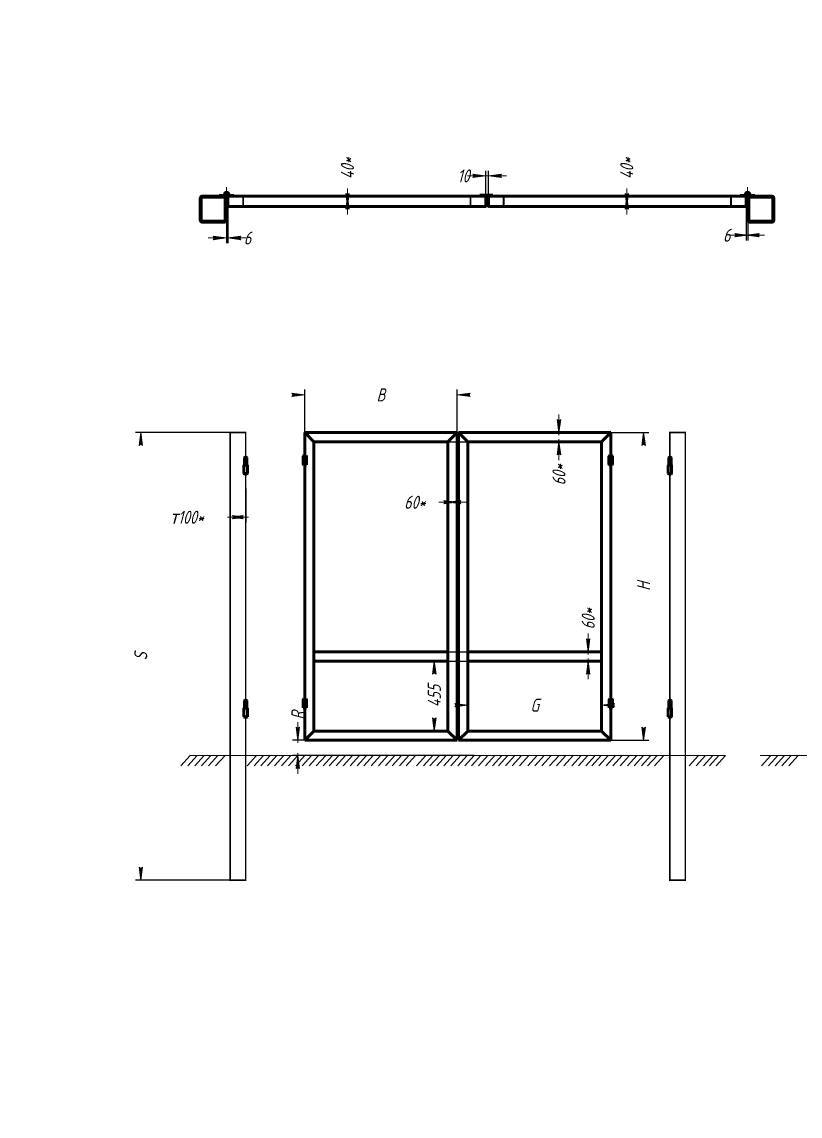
# Model space of a CAD drawing. Header units: millimetres. Extents: x 0 to 594, y 0 to 420.
# Drawn here: x 0 to 298.5, y 0 to 420 of the extents above; entities that cross this region are included whole.
import ezdxf

# ---------------------------------------------------------------- set-up
doc = ezdxf.new("R2010")
doc.units = ezdxf.units.MM
for name, pattern in [('K5LT_AXLED', [13.729008674621582, 9.229008674621582, -1.5, 1.5, -1.5]), ('K5LT_BASIC', [0]), ('K5LT_THIN', [0])]:
    doc.linetypes.add(name, pattern=pattern)
for name, color, linetype, true_color in [('C', 4, 'Continuous', 0x00ffff), ('CONTOUR', 1, 'Continuous', 0xff0000), ('DIM', 6, 'Continuous', 0xff00ff), ('FOR', 7, 'Continuous', 0xffffff), ('G', 3, 'Continuous', 0x00ff00), ('OSI', 2, 'Continuous', 0xffff00), ('R', 1, 'Continuous', 0xff0000)]:
    doc.layers.add(name, color=color, linetype=linetype, true_color=true_color)
doc.layers.add('Системный слой', color=7, linetype='Continuous')
doc.styles.add('KDIMTEXTSTYLE', font='GOST_AU.SHX', dxfattribs={"width": 0.96, "oblique": 15, "height": 5})
doc.dimstyles.new('KDIMSTYLE (0.10)', dxfattribs={"dimtxt": 5, "dimasz": 1, "dimexe": 2, "dimexo": 0, "dimgap": 1, "dimtad": 1, "dimlfac": 10, "dimtxsty": 'KDIMTEXTSTYLE', "dimsah": 1, "dimcen": 0, "dimdle": 1, "dimadec": 0, "dimazin": 0, "dimtfac": 0.667, "dimtmove": 0, "dimatfit": 3, "dimfxl": 1, "dimtvp": 1, "dimtolj": 1, "dimtzin": 0, "dimarcsym": 0})
pattern_1 = [(45, (0, 0), (-2.121320343559642, 2.121320343559643), [])]

# ---------------------------------------------------------------- blocks, each defined once
blk = doc.blocks.new('U0')
at = {"layer": 'C', "color": 5, "linetype": 'K5LT_BASIC', "lineweight": 60, "true_color": 0x0000ff}
for p, q in [((180.6651552874901, 353.508127931663), (175.6651552874901, 353.508127931663)), ((175.6651552874901, 353.508127931663), (175.6651552874901, 353.1081279316629)), ((175.6651552874901, 353.1081279316629), (180.6651552874901, 353.1081279316629)), ((180.6651552874901, 353.1081279316629), (180.6651552874901, 353.508127931663))]:
    blk.add_line(p, q, dxfattribs=at)
blk = doc.blocks.new('U5')
at = {"layer": 'C', "color": 5, "linetype": 'K5LT_BASIC', "lineweight": 60, "true_color": 0x0000ff}
for p, q in [((112.0259248449113, 178.2207791708148), (163.3395058449122, 178.2207791708148)), ((112.0259248449113, 174.6778391708148), (112.0259248449113, 178.2207791708148)), ((163.3395058449122, 178.2207791708148), (163.3395058449122, 174.6778391708148)), ((163.3395058449122, 174.6778391708148), (112.0259248449113, 174.6778391708148))]:
    blk.add_line(p, q, dxfattribs=at)
blk = doc.blocks.new('U6')
at = {"layer": 'C', "color": 5, "linetype": 'K5LT_BASIC', "lineweight": 60, "true_color": 0x0000ff}
for p, q in [((171.0158758449122, 178.2207791708148), (222.3294568449132, 178.2207791708148)), ((171.0158758449122, 174.6778391708148), (171.0158758449122, 178.2207791708148)), ((222.3294568449132, 178.2207791708148), (222.3294568449132, 174.6778391708148)), ((222.3294568449132, 174.6778391708148), (171.0158758449122, 174.6778391708148))]:
    blk.add_line(p, q, dxfattribs=at)
blk = doc.blocks.new('U12')
at = {"layer": 'C', "color": 5, "linetype": 'K5LT_BASIC', "lineweight": 60, "true_color": 0x0000ff}
for p, q in [((177.9151552874901, 353.1081279316629), (79.0151552874905, 353.1081279316629)), ((79.0151552874905, 353.1081279316629), (79.0151552874905, 349.1081279316629)), ((177.9151552874901, 349.1081279316629), (177.9151552874901, 353.1081279316629)), ((79.0151552874905, 349.1081279316629), (177.9151552874901, 349.1081279316629))]:
    blk.add_line(p, q, dxfattribs=at)
blk = doc.blocks.new('U14')
at = {"layer": 'OSI', "color": 30, "linetype": 'K5LT_AXLED', "lineweight": 18, "true_color": 0xff8000}
for q in [(75.7151552874912, 353.7700649907792), (78.51515528749141, 356.5700649907792), (78.51515528749141, 350.9700649907792), (81.31515528749122, 353.7700649907792)]:
    blk.add_line((78.51515528749141, 353.7700649907792), q, dxfattribs=at)
blk = doc.blocks.new('U13')
at = {"layer": 'G', "color": 5, "linetype": 'K5LT_BASIC', "lineweight": 60, "true_color": 0x0000ff}
for radius in [0.8062257748298549, 0.8000000000000057, 0.7000000000000001, 0.5024937810560428, 0.4500000000000057]:
    blk.add_circle((78.51515528749123, 353.7700649907794), radius, dxfattribs=at)
at = {"layer": 'OSI'}
blk.add_blockref('U14', (0, 0), dxfattribs=at)
blk = doc.blocks.new('U11')
at = {"layer": 'FOR'}
h = blk.add_hatch(color=7, dxfattribs=at)
h.paths.add_polyline_path([(77.84198575930249, 353.326395309239), (78.05489521995523, 353.1081279316629), (77.71515528749049, 353.1081279316629), (77.37138009416057, 353.1081279316629)])
h.paths.add_polyline_path([(79.35459104712399, 353.1081279316629), (79.0151552874905, 353.1081279316629), (78.97541535502722, 353.1081279316629), (79.18832481567924, 353.3263953092387), (79.65893048082043, 353.1081279316629)])
at = {"layer": 'R', "color": 7, "linetype": 'K5LT_THIN', "lineweight": 18}
for p, q in [((77.37138009416057, 353.1081279316629), (77.84198575930176, 353.3263953092387)), ((78.05489521995523, 353.1081279316629), (77.67571952785701, 353.1081279316629)), ((78.97541535502577, 353.1081279316629), (79.35459104712399, 353.1081279316629)), ((79.65893048082043, 353.1081279316629), (79.18832481567924, 353.3263953092386)), ((84.41515528748977, 353.1081279316631), (79.61515528748977, 353.1081279316631)), ((84.41515528748977, 352.8081279316629), (79.61515528748977, 352.8081279316629)), ((172.5151552874909, 352.8081279316628), (177.3151552874909, 352.8081279316629)), ((79.01515528748976, 352.5081279316631), (79.01515528748976, 349.7081279316631)), ((79.31515528748977, 352.5081279316629), (79.31515528748977, 349.7081279316629)), ((79.61515528748977, 349.4081279316629), (84.41515528748977, 349.4081279316629)), ((79.61515528748977, 349.1081279316631), (84.41515528748977, 349.1081279316631)), ((84.71515528748978, 349.7081279316629), (84.71515528748978, 352.5081279316629)), ((85.01515528748976, 349.7081279316631), (85.01515528748976, 352.5081279316631)), ((171.9151552874909, 349.7081279316631), (171.9151552874909, 352.5081279316631)), ((172.2151552874909, 349.7081279316629), (172.2151552874909, 352.5081279316629)), ((177.3151552874909, 349.4081279316629), (172.5151552874909, 349.4081279316629)), ((177.3151552874909, 349.1081279316631), (172.5151552874909, 349.1081279316631)), ((177.6151552874909, 352.5081279316629), (177.6151552874909, 349.7081279316629))]:
    blk.add_line(p, q, dxfattribs=at)
for centre, radius, start, end in [((79.61515528749013, 352.5081279316629), 0.6000000000002047, 90.00000000003475, 179.9999999999805), ((79.61515528748959, 352.508127931663), 0.2999999999999489, 89.99999999996527, 180.0000000000097), ((84.41515528748995, 352.5081279316633), 0.5999999999998181, 0, 90.00000000001741), ((84.41515528748995, 352.508127931663), 0.2999999999998181, 0, 90.00000000003476), ((172.5151552874909, 352.5081279316632), 0.6000000000000001, 90, 180.0000000000086), ((172.5151552874909, 352.508127931663), 0.3, 90, 180.0000000000086), ((177.3151552874909, 352.5081279316632), 0.599999999999909, 0, 90), ((177.3151552874909, 352.508127931663), 0.2999999999999545, 0, 90), ((79.61515528748977, 349.7081279316629), 0.6000000000000001, 179.9999999999845, 270), ((79.61515528748959, 349.7081279316628), 0.299999999999946, 179.9999999999897, 270.0000000000348), ((84.4151552874896, 349.7081279316632), 0.6000000000001422, 270.0000000000173, 0), ((84.41515528748995, 349.7081279316628), 0.2999999999999176, 269.9999999999653, 0), ((172.5151552874909, 349.708127931663), 0.599999999999909, 179.9999999999913, 270), ((172.5151552874909, 349.7081279316628), 0.2999999999999545, 179.9999999999913, 270), ((177.3151552874909, 349.708127931663), 0.6000000000000001, 270, 0), ((177.3151552874909, 349.7081279316628), 0.2999999999999545, 270, 0)]:
    blk.add_arc(centre, radius, start, end, dxfattribs=at)
at = {"layer": 'C'}
blk.add_blockref('U12', (0, 0), dxfattribs=at)
at = {"layer": 'Системный слой'}
blk.add_blockref('U13', (0, 0), dxfattribs=at)
blk = doc.blocks.new('U16')
at = {"layer": 'C', "color": 5, "linetype": 'K5LT_BASIC', "lineweight": 60, "true_color": 0x0000ff}
for p, q in [((178.9151552874901, 349.1081279316629), (178.9151552874901, 353.1081279316629)), ((178.9151552874901, 353.1081279316629), (277.8151552874901, 353.1081279316629)), ((277.8151552874901, 353.1081279316629), (277.8151552874901, 349.1081279316629)), ((277.8151552874901, 349.1081279316629), (178.9151552874901, 349.1081279316629))]:
    blk.add_line(p, q, dxfattribs=at)
blk = doc.blocks.new('U18')
at = {"layer": 'OSI', "color": 30, "linetype": 'K5LT_AXLED', "lineweight": 18, "true_color": 0xff8000}
for q in [(275.5151552874892, 353.7700649907792), (278.3151552874894, 356.5700649907792), (278.3151552874894, 350.9700649907792), (281.1151552874892, 353.7700649907792)]:
    blk.add_line((278.3151552874894, 353.7700649907792), q, dxfattribs=at)
blk = doc.blocks.new('U17')
at = {"layer": 'G', "color": 5, "linetype": 'K5LT_BASIC', "lineweight": 60, "true_color": 0x0000ff}
for radius in [0.8062257748298549, 0.8000000000000057, 0.7000000000000001, 0.5024937810560428, 0.4500000000000057]:
    blk.add_circle((278.3151552874894, 353.7700649907794), radius, dxfattribs=at)
at = {"layer": 'OSI'}
blk.add_blockref('U18', (0, 0), dxfattribs=at)
blk = doc.blocks.new('U15')
at = {"layer": 'FOR'}
h = blk.add_hatch(color=7, dxfattribs=at)
h.paths.add_polyline_path([(278.9883248156781, 353.326395309239), (278.7754153550254, 353.1081279316629), (279.1151552874902, 353.1081279316629), (279.4589304808201, 353.1081279316629)])
h.paths.add_polyline_path([(277.4757195278567, 353.1081279316629), (277.8151552874901, 353.1081279316629), (277.8548952199538, 353.1081279316629), (277.6419857593014, 353.3263953092387), (277.1713800941602, 353.1081279316629)])
at = {"layer": 'R', "color": 7, "linetype": 'K5LT_THIN', "lineweight": 18}
for p, q in [((184.3151552874894, 352.8081279316628), (179.5151552874894, 352.8081279316629)), ((272.4151552874908, 353.1081279316631), (277.2151552874909, 353.1081279316631)), ((272.4151552874908, 352.8081279316629), (277.2151552874909, 352.8081279316629)), ((277.1713800941602, 353.1081279316629), (277.6419857593014, 353.3263953092386)), ((277.8548952199549, 353.1081279316629), (277.4757195278567, 353.1081279316629)), ((278.7754153550254, 353.1081279316629), (279.1545910471236, 353.1081279316629)), ((279.4589304808201, 353.1081279316629), (278.9883248156789, 353.3263953092387)), ((179.2151552874894, 352.5081279316629), (179.2151552874894, 349.7081279316629)), ((179.5151552874894, 349.4081279316629), (184.3151552874894, 349.4081279316629)), ((179.5151552874894, 349.1081279316631), (184.3151552874894, 349.1081279316631)), ((184.6151552874894, 349.7081279316629), (184.6151552874894, 352.5081279316629)), ((184.9151552874894, 349.7081279316631), (184.9151552874894, 352.5081279316631)), ((271.8151552874909, 349.7081279316631), (271.8151552874909, 352.5081279316631)), ((272.1151552874909, 349.7081279316629), (272.1151552874909, 352.5081279316629)), ((277.2151552874909, 349.4081279316629), (272.4151552874908, 349.4081279316629)), ((277.2151552874909, 349.1081279316631), (272.4151552874908, 349.1081279316631)), ((277.5151552874909, 352.5081279316629), (277.5151552874909, 349.7081279316629)), ((277.8151552874909, 352.5081279316631), (277.8151552874909, 349.7081279316631))]:
    blk.add_line(p, q, dxfattribs=at)
for centre, radius, start, end in [((179.5151552874894, 352.5081279316632), 0.599999999999909, 90, 180), ((179.5151552874894, 352.508127931663), 0.2999999999999545, 90, 180), ((184.3151552874894, 352.5081279316632), 0.6000000000000001, 0, 90), ((184.3151552874894, 352.508127931663), 0.3, 0, 90), ((272.4151552874908, 352.5081279316632), 0.5999999999996363, 89.99999999996527, 180.000000000019), ((272.4151552874908, 352.5081279316626), 0.3, 90, 179.999999999936), ((277.2151552874913, 352.5081279316628), 0.6000000000003184, 0, 90), ((277.2151552874909, 352.5081279316626), 0.3000000000002729, 0, 90), ((179.5151552874894, 349.708127931663), 0.6000000000000001, 180, 270), ((179.5151552874894, 349.7081279316628), 0.2999999999999545, 180, 270), ((184.3151552874894, 349.708127931663), 0.599999999999909, 270, 0), ((184.3151552874894, 349.7081279316628), 0.2999999999999545, 270, 0), ((272.4151552874912, 349.7081279316635), 0.6000000000003809, 180.0000000000363, 270), ((272.4151552874908, 349.7081279316631), 0.3000000000001364, 180.000000000026, 270), ((277.2151552874916, 349.7081279316628), 0.5999999999996363, 269.9999999999653, 0), ((277.2151552874909, 349.7081279316632), 0.3000000000002729, 270, 0)]:
    blk.add_arc(centre, radius, start, end, dxfattribs=at)
at = {"layer": 'C'}
blk.add_blockref('U16', (0, 0), dxfattribs=at)
at = {"layer": 'Системный слой'}
blk.add_blockref('U17', (0, 0), dxfattribs=at)
blk = doc.blocks.new('U25')
at = {"layer": 'G', "color": 5, "linetype": 'K5LT_BASIC', "lineweight": 60, "true_color": 0x0000ff}
for p, q in [((107.8387952348986, 160.0336871708148), (108.0159422348993, 160.2108341708148)), ((107.8387952348986, 160.0336871708148), (107.8387952348986, 156.7564676708147)), ((108.0159422348993, 160.2108341708148), (108.4883342348997, 160.2108341708148)), ((108.0690863348985, 159.7974911708147), (108.4883342348982, 160.0395440587368)), ((108.0690863348985, 156.6678941708148), (108.0690863348985, 159.7974911708147)), ((108.0690863348985, 159.7974911708147), (108.4883342348997, 159.7974911708147)), ((108.9607262348994, 160.2108341708148), (108.4883342348997, 160.2108341708148)), ((108.9075821348987, 159.7974911708147), (108.4883342349011, 160.0395440587368)), ((108.9075821348987, 159.7974911708147), (108.4883342348997, 159.7974911708147)), ((108.9075821348987, 156.6678941708148), (108.9075821348987, 159.7974911708147)), ((108.9607262348994, 160.2108341708148), (109.1378732348986, 160.0336871708148)), ((109.1378732348986, 160.0336871708148), (109.1378732348986, 156.7564676708147)), ((107.9273687348997, 156.6678941708148), (107.8387952348986, 156.7564676708147)), ((107.9273687348997, 156.6678941708148), (108.4883342348997, 156.6678941708148)), ((109.049299734899, 156.6678941708148), (108.4883342348997, 156.6678941708148)), ((109.049299734899, 156.6678941708148), (109.1378732348986, 156.7564676708147))]:
    blk.add_line(p, q, dxfattribs=at)
at = {"layer": 'OSI', "color": 30, "linetype": 'K5LT_AXLED', "lineweight": 18, "true_color": 0xff8000}
for p, q in [((108.4883342348997, 160.5570640948388), (108.4883342348997, 160.039544058737)), ((108.4883342348997, 159.5022461708147), (108.4883342348997, 156.2762663435972))]:
    blk.add_line(p, q, dxfattribs=at)
blk = doc.blocks.new('U26')
at = {"layer": 'G', "color": 5, "linetype": 'K5LT_BASIC', "lineweight": 60, "true_color": 0x0000ff}
for p, q in [((107.8932888554159, 253.3340589943119), (108.0704358554166, 253.5112059943118)), ((107.8932888554159, 253.3340589943119), (107.8932888554159, 250.0568394943118)), ((108.0704358554166, 253.5112059943118), (108.542827855417, 253.5112059943118)), ((108.1235799554151, 253.0978629943118), (108.5428278554163, 253.339915882234)), ((108.1235799554151, 249.9682659943118), (108.1235799554151, 253.0978629943118)), ((108.1235799554151, 253.0978629943118), (108.542827855417, 253.0978629943118)), ((109.0152198554174, 253.5112059943118), (108.542827855417, 253.5112059943118)), ((108.9620757554153, 253.0978629943118), (108.542827855417, 253.339915882234)), ((108.9620757554153, 253.0978629943118), (108.542827855417, 253.0978629943118)), ((108.9620757554153, 249.9682659943118), (108.9620757554153, 253.0978629943118)), ((109.0152198554174, 253.5112059943118), (109.1923668554159, 253.3340589943119)), ((109.1923668554159, 253.3340589943119), (109.1923668554159, 250.0568394943118)), ((107.981862355417, 249.9682659943118), (107.8932888554159, 250.0568394943118)), ((107.981862355417, 249.9682659943118), (108.542827855417, 249.9682659943118)), ((109.103793355417, 249.9682659943118), (108.542827855417, 249.9682659943118)), ((109.103793355417, 249.9682659943118), (109.1923668554159, 250.0568394943118))]:
    blk.add_line(p, q, dxfattribs=at)
at = {"layer": 'OSI', "color": 30, "linetype": 'K5LT_AXLED', "lineweight": 18, "true_color": 0xff8000}
for p, q in [((108.542827855417, 253.8574359183359), (108.542827855417, 253.3399158822341)), ((108.542827855417, 252.8026179943118), (108.542827855417, 249.5766381670943))]:
    blk.add_line(p, q, dxfattribs=at)
blk = doc.blocks.new('U27')
at = {"layer": 'G', "color": 5, "linetype": 'K5LT_BASIC', "lineweight": 60, "true_color": 0x0000ff}
for p, q in [((85.52628078420503, 159.6203441708149), (85.40818278420383, 159.502246170815)), ((85.52628078420503, 159.6203441708149), (85.82152578420326, 159.6203441708149)), ((86.11677078420371, 159.6203441708149), (85.82152578420326, 159.6203441708149)), ((86.11677078420371, 159.6203441708149), (86.23486878420417, 159.502246170815)), ((85.26056028420398, 156.6678941708149), (85.17198678420436, 156.5793206708149)), ((85.17198678420436, 153.3021011708149), (85.17198678420436, 156.5793206708149)), ((85.17198678420436, 156.5793206708149), (86.47106478420508, 156.5793206708149)), ((85.26056028420398, 156.6678941708149), (85.82152578420326, 156.6678941708149)), ((85.40818278420383, 156.6678941708149), (85.40818278420383, 159.502246170815)), ((85.40818278420383, 159.502246170815), (86.23486878420417, 159.502246170815)), ((86.38249128420401, 156.6678941708149), (85.82152578420326, 156.6678941708149)), ((86.23486878420417, 156.6678941708149), (86.23486878420417, 159.502246170815)), ((86.38249128420401, 156.6678941708149), (86.47106478420508, 156.5793206708149)), ((86.47106478420508, 153.3021011708149), (86.47106478420508, 156.5793206708149)), ((85.17198678420436, 153.3021011708149), (85.34913378420359, 153.1249541708149)), ((85.17198678420436, 153.3021011708149), (86.47106478420508, 153.3021011708149)), ((85.34913378420359, 153.1249541708149), (85.82152578420326, 153.1249541708149)), ((86.2939177842044, 153.1249541708149), (85.82152578420326, 153.1249541708149)), ((86.47106478420508, 153.3021011708149), (86.2939177842044, 153.1249541708149))]:
    blk.add_line(p, q, dxfattribs=at)
blk = doc.blocks.new('U28')
at = {"layer": 'G', "color": 5, "linetype": 'K5LT_BASIC', "lineweight": 60, "true_color": 0x0000ff}
for p, q in [((85.52628078420503, 252.9188817432461), (85.40818278420383, 252.8007837432462)), ((85.40818278420383, 249.9664317432462), (85.40818278420383, 252.8007837432462)), ((85.40818278420383, 252.8007837432462), (86.23486878420417, 252.8007837432462)), ((85.52628078420503, 252.9188817432461), (85.82152578420326, 252.9188817432461)), ((86.11677078420371, 252.9188817432461), (85.82152578420326, 252.9188817432461)), ((86.11677078420371, 252.9188817432461), (86.23486878420417, 252.8007837432462)), ((86.23486878420417, 249.9664317432462), (86.23486878420417, 252.8007837432462)), ((85.26056028420398, 249.9664317432462), (85.17198678420436, 249.8778582432462)), ((85.17198678420436, 246.6006387432462), (85.17198678420436, 249.8778582432462)), ((85.17198678420436, 249.8778582432462), (86.47106478420508, 249.8778582432462)), ((85.26056028420398, 249.9664317432462), (85.82152578420326, 249.9664317432462)), ((86.38249128420401, 249.9664317432462), (85.82152578420326, 249.9664317432462)), ((86.38249128420401, 249.9664317432462), (86.47106478420508, 249.8778582432462)), ((86.47106478420508, 246.6006387432462), (86.47106478420508, 249.8778582432462)), ((85.17198678420436, 246.6006387432462), (85.34913378420359, 246.4234917432462)), ((85.17198678420436, 246.6006387432462), (86.47106478420508, 246.6006387432462)), ((85.34913378420359, 246.4234917432462), (85.82152578420326, 246.4234917432462)), ((86.2939177842044, 246.4234917432462), (85.82152578420326, 246.4234917432462)), ((86.47106478420508, 246.6006387432462), (86.2939177842044, 246.4234917432462))]:
    blk.add_line(p, q, dxfattribs=at)
blk = doc.blocks.new('U29')
at = {"layer": 'G', "color": 5, "linetype": 'K5LT_BASIC', "lineweight": 60, "true_color": 0x0000ff}
for p, q in [((225.3946554549239, 160.2108341708148), (225.2175084549247, 160.0336871708148)), ((225.2175084549247, 160.0336871708148), (225.2175084549247, 156.7564676708147)), ((225.3946554549239, 160.2108341708148), (225.8670474549251, 160.2108341708148)), ((225.4477995549238, 159.7974911708147), (225.8670474549236, 160.0395440587368)), ((225.4477995549238, 159.7974911708147), (225.8670474549251, 159.7974911708147)), ((225.4477995549238, 156.6678941708148), (225.4477995549238, 159.7974911708147)), ((226.3394394549247, 160.2108341708148), (225.8670474549251, 160.2108341708148)), ((226.2862953549248, 159.7974911708147), (225.8670474549265, 160.0395440587368)), ((226.2862953549248, 159.7974911708147), (225.8670474549251, 159.7974911708147)), ((226.2862953549248, 156.6678941708148), (226.2862953549248, 159.7974911708147)), ((226.5165864549247, 160.0336871708148), (226.3394394549247, 160.2108341708148)), ((226.5165864549247, 160.0336871708148), (226.5165864549247, 156.7564676708147)), ((225.3060819549243, 156.6678941708148), (225.2175084549247, 156.7564676708147)), ((225.3060819549243, 156.6678941708148), (225.8670474549251, 156.6678941708148)), ((226.4280129549251, 156.6678941708148), (225.8670474549251, 156.6678941708148)), ((226.4280129549251, 156.6678941708148), (226.5165864549247, 156.7564676708147))]:
    blk.add_line(p, q, dxfattribs=at)
at = {"layer": 'OSI', "color": 30, "linetype": 'K5LT_AXLED', "lineweight": 18, "true_color": 0xff8000}
for p, q in [((225.8670474549251, 160.5570640948388), (225.8670474549251, 160.039544058737)), ((225.8670474549251, 159.5022461708147), (225.8670474549251, 156.2762663435972))]:
    blk.add_line(p, q, dxfattribs=at)
blk = doc.blocks.new('U30')
at = {"layer": 'G', "color": 5, "linetype": 'K5LT_BASIC', "lineweight": 60, "true_color": 0x0000ff}
for p, q in [((225.3401618344066, 253.5112059943118), (225.1630148344067, 253.3340589943119)), ((225.1630148344067, 253.3340589943119), (225.1630148344067, 250.0568394943118)), ((225.3401618344066, 253.5112059943118), (225.8125538344063, 253.5112059943118)), ((225.3933059344073, 253.0978629943118), (225.8125538344063, 253.339915882234)), ((225.3933059344073, 253.0978629943118), (225.8125538344063, 253.0978629943118)), ((225.3933059344073, 249.9682659943118), (225.3933059344073, 253.0978629943118)), ((226.2849458344074, 253.5112059943118), (225.8125538344063, 253.5112059943118)), ((226.2318017344082, 253.0978629943118), (225.8125538344078, 253.339915882234)), ((226.2318017344082, 253.0978629943118), (225.8125538344063, 253.0978629943118)), ((226.2318017344082, 249.9682659943118), (226.2318017344082, 253.0978629943118)), ((226.4620928344067, 253.3340589943119), (226.2849458344074, 253.5112059943118)), ((226.4620928344067, 253.3340589943119), (226.4620928344067, 250.0568394943118)), ((225.2515883344063, 249.9682659943118), (225.1630148344067, 250.0568394943118)), ((225.2515883344063, 249.9682659943118), (225.8125538344063, 249.9682659943118)), ((226.373519334407, 249.9682659943118), (225.8125538344063, 249.9682659943118)), ((226.373519334407, 249.9682659943118), (226.4620928344067, 250.0568394943118))]:
    blk.add_line(p, q, dxfattribs=at)
at = {"layer": 'OSI', "color": 30, "linetype": 'K5LT_AXLED', "lineweight": 18, "true_color": 0xff8000}
for p, q in [((225.8125538344063, 253.8574359183359), (225.8125538344063, 253.3399158822341)), ((225.8125538344063, 252.8026179943118), (225.8125538344063, 249.5766381670943))]:
    blk.add_line(p, q, dxfattribs=at)
blk = doc.blocks.new('U31')
at = {"layer": 'G', "color": 5, "linetype": 'K5LT_BASIC', "lineweight": 60, "true_color": 0x0000ff}
for p, q in [((248.2386109056189, 159.6203441708149), (248.1205129056191, 159.502246170815)), ((248.2386109056189, 159.6203441708149), (248.5338559056193, 159.6203441708149)), ((248.829100905619, 159.6203441708149), (248.5338559056193, 159.6203441708149)), ((248.829100905619, 159.6203441708149), (248.9471989056202, 159.502246170815)), ((247.9728904056193, 156.6678941708149), (247.8843169056196, 156.5793206708149)), ((247.8843169056196, 153.3021011708149), (247.8843169056196, 156.5793206708149)), ((249.1833949056204, 156.5793206708149), (247.8843169056196, 156.5793206708149)), ((247.9728904056193, 156.6678941708149), (248.5338559056193, 156.6678941708149)), ((248.1205129056191, 156.6678941708149), (248.1205129056191, 159.502246170815)), ((248.9471989056202, 159.502246170815), (248.1205129056191, 159.502246170815)), ((249.0948214056201, 156.6678941708149), (248.5338559056193, 156.6678941708149)), ((248.9471989056202, 156.6678941708149), (248.9471989056202, 159.502246170815)), ((249.0948214056201, 156.6678941708149), (249.1833949056204, 156.5793206708149)), ((249.1833949056204, 153.3021011708149), (249.1833949056204, 156.5793206708149)), ((247.8843169056196, 153.3021011708149), (248.0614639056196, 153.1249541708149)), ((249.1833949056204, 153.3021011708149), (247.8843169056196, 153.3021011708149)), ((248.0614639056196, 153.1249541708149), (248.5338559056193, 153.1249541708149)), ((249.006247905619, 153.1249541708149), (248.5338559056193, 153.1249541708149)), ((249.1833949056204, 153.3021011708149), (249.006247905619, 153.1249541708149))]:
    blk.add_line(p, q, dxfattribs=at)
blk = doc.blocks.new('U32')
at = {"layer": 'G', "color": 5, "linetype": 'K5LT_BASIC', "lineweight": 60, "true_color": 0x0000ff}
for p, q in [((248.2386109056189, 252.9188817432461), (248.1205129056191, 252.8007837432462)), ((248.1205129056191, 249.9664317432462), (248.1205129056191, 252.8007837432462)), ((248.9471989056202, 252.8007837432462), (248.1205129056191, 252.8007837432462)), ((248.2386109056189, 252.9188817432461), (248.5338559056193, 252.9188817432461)), ((248.829100905619, 252.9188817432461), (248.5338559056193, 252.9188817432461)), ((248.829100905619, 252.9188817432461), (248.9471989056202, 252.8007837432462)), ((248.9471989056202, 249.9664317432462), (248.9471989056202, 252.8007837432462)), ((247.9728904056193, 249.9664317432462), (247.8843169056196, 249.8778582432462)), ((247.8843169056196, 246.6006387432462), (247.8843169056196, 249.8778582432462)), ((249.1833949056204, 249.8778582432462), (247.8843169056196, 249.8778582432462)), ((247.9728904056193, 249.9664317432462), (248.5338559056193, 249.9664317432462)), ((249.0948214056201, 249.9664317432462), (248.5338559056193, 249.9664317432462)), ((249.0948214056201, 249.9664317432462), (249.1833949056204, 249.8778582432462)), ((249.1833949056204, 246.6006387432462), (249.1833949056204, 249.8778582432462)), ((247.8843169056196, 246.6006387432462), (248.0614639056196, 246.4234917432462)), ((249.1833949056204, 246.6006387432462), (247.8843169056196, 246.6006387432462)), ((248.0614639056196, 246.4234917432462), (248.5338559056193, 246.4234917432462)), ((249.006247905619, 246.4234917432462), (248.5338559056193, 246.4234917432462)), ((249.1833949056204, 246.6006387432462), (249.006247905619, 246.4234917432462))]:
    blk.add_line(p, q, dxfattribs=at)
blk = doc.blocks.new('KDIMARROW_02')
at = {"layer": 'FOR'}
blk.add_hatch(color=0, dxfattribs=at).paths.add_polyline_path([(4.5, -5.51091059616309e-16), (5, 0.6582624912261956), (0, 0), (5, -0.658262491226197)])
at = {"layer": 'R', "color": 0, "linetype": 'K5LT_THIN', "lineweight": 18}
for p, q in [((0, 0), (-1, 0)), ((5, 0.6582624912261956), (0, 0)), ((0, 0), (5, -0.658262491226197)), ((0, 0), (7, -8.572527594031472e-16)), ((4.5, -5.51091059616309e-16), (5, 0.6582624912261956)), ((5, -0.658262491226197), (4.5, -5.51091059616309e-16))]:
    blk.add_line(p, q, dxfattribs=at)
blk = doc.blocks.new('KDIMARROW_01')
at = {"layer": 'FOR'}
blk.add_hatch(color=0, dxfattribs=at).paths.add_polyline_path([(0, 0), (-5, 0.658262491226197), (-4.5, 5.51091059616309e-16), (-5, -0.6582624912261956)])
at = {"layer": 'R', "color": 0, "linetype": 'K5LT_THIN', "lineweight": 18}
for p, q in [((-4.5, 5.51091059616309e-16), (-5, 0.658262491226197)), ((-5, 0.658262491226197), (0, 0)), ((0, 0), (-5, -0.6582624912261956)), ((-5, -0.6582624912261956), (-4.5, 5.51091059616309e-16)), ((0, 0), (-1, 0))]:
    blk.add_line(p, q, dxfattribs=at)

msp = doc.modelspace()

# ---------------------------------------------------------------- hatches: boundary and pattern name
at = {"layer": 'FOR'}
h = msp.add_hatch(dxfattribs=at)
h.set_pattern_fill('Металл', angle=45, style=0, pattern_type=0)
h.set_pattern_definition(pattern_1)
h.paths.add_polyline_path([(107.8932888554169, 253.3340589943119), (108.070435855417, 253.5112059943119), (108.5428278554169, 253.5112059943119), (109.0152198554168, 253.5112059943119), (109.1923668554169, 253.3340589943119), (109.1923668554169, 250.0568394943119), (109.1037933554169, 249.9682659943119), (108.9620757554164, 249.9682659943119), (108.9620757554164, 253.0978629943119), (108.5428278554169, 253.3399158822342), (108.1235799554166, 253.0978629943119), (108.1235799554166, 249.9682659943119), (107.9818623554169, 249.9682659943119), (107.8932888554169, 250.0568394943119)])
h = msp.add_hatch(dxfattribs=at)
h.set_pattern_fill('Металл', angle=45, style=0, pattern_type=0)
h.set_pattern_definition(pattern_1)
h.paths.add_polyline_path([(226.4620928344075, 253.3340589943119), (226.2849458344075, 253.5112059943119), (225.8125538344073, 253.5112059943119), (225.3401618344076, 253.5112059943119), (225.1630148344075, 253.3340589943119), (225.1630148344075, 250.0568394943119), (225.2515883344075, 249.9682659943119), (225.3933059344079, 249.9682659943119), (225.3933059344079, 253.0978629943119), (225.8125538344073, 253.3399158822342), (226.231801734408, 253.0978629943119), (226.231801734408, 249.9682659943119), (226.3735193344076, 249.9682659943119), (226.4620928344075, 250.0568394943119)])
h = msp.add_hatch(dxfattribs=at)
h.set_pattern_fill('Металл', angle=45, style=0, pattern_type=0)
h.set_pattern_definition(pattern_1)
h.paths.add_polyline_path([(107.8387952348994, 160.0336871708148), (108.0159422348994, 160.2108341708148), (108.4883342348993, 160.2108341708148), (108.9607262348994, 160.2108341708148), (109.1378732348993, 160.0336871708148), (109.1378732348993, 156.7564676708148), (109.0492997348994, 156.6678941708148), (108.9075821348997, 156.6678941708148), (108.9075821348997, 159.7974911708148), (108.4883342348993, 160.0395440587371), (108.069086334899, 159.7974911708148), (108.069086334899, 156.6678941708148), (107.9273687348994, 156.6678941708148), (107.8387952348994, 156.7564676708148)])
h = msp.add_hatch(dxfattribs=at)
h.set_pattern_fill('Металл', angle=45, style=0, pattern_type=0)
h.set_pattern_definition(pattern_1)
h.paths.add_polyline_path([(226.5165864549249, 160.0336871708148), (226.339439454925, 160.2108341708148), (225.8670474549251, 160.2108341708148), (225.3946554549249, 160.2108341708148), (225.2175084549251, 160.0336871708148), (225.2175084549251, 156.7564676708148), (225.3060819549251, 156.6678941708148), (225.4477995549247, 156.6678941708148), (225.4477995549247, 159.7974911708148), (225.8670474549251, 160.0395440587371), (226.2862953549255, 159.7974911708148), (226.2862953549255, 156.6678941708148), (226.4280129549249, 156.6678941708148), (226.5165864549249, 156.7564676708148)])

# ---------------------------------------------------------------- linework, layer by layer
at = {"layer": 'CONTOUR', "color": 5, "linetype": 'K5LT_BASIC', "true_color": 0x0000ff, "const_width": 0.6}
for points in [[(85.82152578420445, 153.1249541708149), (85.82152578420445, 90.60618615613414), (79.91662578420454, 90.60618615613417), (79.91662578420454, 262.3656041708148), (85.82152578420445, 262.3656041708148), (85.82152578420445, 252.9188817432462)], [(248.5338559056198, 153.1249541708148), (248.5338559056199, 90.60618615613413), (254.4387559056198, 90.60618615613413), (254.4387559056198, 262.3656041708148), (248.5338559056199, 262.3656041708148), (248.5338559056199, 252.9188817432462)], [(85.82152578420445, 246.4234917432462), (85.82152578420445, 159.620344170815)], [(248.5338559056199, 246.4234917432462), (248.5338559056199, 159.620344170815)]]:
    msp.add_lwpolyline(points, dxfattribs=at)
at = {"layer": 'G', "color": 5, "linetype": 'K5LT_BASIC', "lineweight": 60, "true_color": 0x0000ff}
for p, q in [((77.61515528749013, 353.1081279316629), (69.21515528749013, 353.1081279316629)), ((279.2151552874901, 353.1081279316629), (287.6151552874902, 353.1081279316629)), ((68.41515528749014, 352.3081279316629), (68.41515528749014, 343.9081279316629)), ((68.81515528748795, 352.3081279316629), (68.81515528748795, 343.9081279316631)), ((77.61515528748868, 352.7081279316629), (69.21515528748796, 352.7081279316629)), ((78.01515528748868, 343.9081279316631), (78.01515528748868, 352.3081279316629)), ((78.41515528749014, 343.9081279316629), (78.41515528749014, 352.3081279316629)), ((278.4151552874902, 343.9081279316629), (278.4151552874902, 352.3081279316629)), ((278.8151552874916, 343.9081279316631), (278.8151552874916, 352.3081279316629)), ((279.2151552874916, 352.7081279316629), (287.6151552874923, 352.7081279316629)), ((288.0151552874923, 352.3081279316629), (288.0151552874923, 343.9081279316631)), ((288.4151552874902, 352.3081279316629), (288.4151552874902, 343.9081279316629)), ((69.21515528748796, 343.5081279316631), (77.61515528748868, 343.5081279316631)), ((69.21515528749013, 343.1081279316629), (77.61515528749013, 343.1081279316629)), ((287.6151552874923, 343.5081279316631), (279.2151552874916, 343.5081279316631)), ((287.6151552874902, 343.1081279316629), (279.2151552874901, 343.1081279316629)), ((112.0259248449113, 258.8226641708148), (108.4829848449114, 262.3656041708148)), ((108.4829848449114, 262.3656041708148), (166.882445844912, 262.3656041708148)), ((108.4829848449114, 253.5112059943119), (108.4829848449114, 262.3656041708148)), ((163.3395058449121, 258.8226641708148), (166.882445844912, 262.3656041708148)), ((166.882445844912, 144.2676041708148), (166.882445844912, 262.3656041708148)), ((167.4729358449123, 144.2676041708148), (167.4729358449123, 262.3656041708148)), ((171.0158758449122, 258.8226641708148), (167.4729358449123, 262.3656041708148)), ((225.8723968449131, 262.3656041708148), (167.4729358449123, 262.3656041708148)), ((222.3294568449131, 258.8226641708148), (225.8723968449131, 262.3656041708148)), ((225.8723968449131, 253.5112059943119), (225.8723968449131, 262.3656041708148)), ((112.0259248449113, 258.8226641708148), (163.3395058449121, 258.8226641708148)), ((112.0259248449113, 147.8105441708148), (112.0259248449113, 258.8226641708148)), ((163.3395058449121, 147.8105441708148), (163.3395058449121, 258.8226641708148)), ((222.3294568449131, 258.8226641708148), (171.0158758449122, 258.8226641708148)), ((171.0158758449122, 147.8105441708148), (171.0158758449122, 258.8226641708148)), ((222.3294568449131, 147.8105441708148), (222.3294568449131, 258.8226641708148)), ((108.4829848449114, 160.210834170815), (108.4829848449114, 249.9682659943119)), ((225.8723968449131, 160.210834170815), (225.8723968449131, 249.9682659943119)), ((107.9273687348994, 156.6678941708148), (108.4883342348993, 156.6678941708148)), ((108.4829848449114, 144.2676041708148), (108.4829848449114, 156.6678941708148)), ((109.0492997348994, 156.6678941708148), (108.4883342348993, 156.6678941708148)), ((225.3060819549251, 156.6678941708148), (225.8670474549251, 156.6678941708148)), ((226.4280129549249, 156.6678941708148), (225.8670474549251, 156.6678941708148)), ((225.8723968449131, 144.2676041708148), (225.8723968449131, 156.6678941708148)), ((112.0259248449113, 147.8105441708148), (108.4829848449114, 144.2676041708148)), ((112.0259248449113, 147.8105441708148), (163.3395058449121, 147.8105441708148)), ((163.3395058449121, 147.8105441708148), (166.882445844912, 144.2676041708148)), ((171.0158758449122, 147.8105441708148), (167.4729358449123, 144.2676041708148)), ((222.3294568449131, 147.8105441708148), (171.0158758449122, 147.8105441708148)), ((222.3294568449131, 147.8105441708148), (225.8723968449131, 144.2676041708148)), ((108.4829848449114, 144.2676041708148), (166.882445844912, 144.2676041708148)), ((225.8723968449131, 144.2676041708148), (167.4729358449123, 144.2676041708148))]:
    msp.add_line(p, q, dxfattribs=at)
for centre, radius, start, end in [((69.21515528749032, 352.3081279316626), 0.8000000000002502, 90.00000000001303, 179.9999999999821), ((77.61515528749013, 352.3081279316629), 0.8, 0, 90), ((279.2151552874901, 352.3081279316631), 0.8, 90, 180.0000000000171), ((287.6151552874902, 352.3081279316625), 0.8000000000003639, 0, 90), ((69.21515528748796, 352.308127931663), 0.4, 90, 180.0000000000171), ((77.6151552874885, 352.3081279316627), 0.4000000000001876, 0, 89.99999999997397), ((279.2151552874916, 352.308127931663), 0.3999999999999204, 90, 180.0000000000114), ((287.6151552874923, 352.3081279316631), 0.4, 0, 90), ((69.21515528749032, 343.9081279316631), 0.8000000000001819, 180.0000000000157, 269.999999999987), ((69.21515528748796, 343.9081279316629), 0.3999999999999233, 179.999999999989, 270), ((77.61515528749013, 343.9081279316629), 0.8, 270, 0), ((77.61515528748868, 343.9081279316633), 0.4000000000001819, 270, 0), ((279.2151552874901, 343.9081279316626), 0.8, 179.9999999999831, 270), ((279.2151552874916, 343.908127931663), 0.3999999999999318, 179.9999999999902, 270), ((287.6151552874902, 343.9081279316625), 0.8, 270, 0), ((287.6151552874923, 343.9081279316629), 0.3999999999998721, 270, 0)]:
    msp.add_arc(centre, radius, start, end, dxfattribs=at)
at = {"layer": 'R', "color": 7, "linetype": 'K5LT_THIN', "lineweight": 18}
for p, q in [((172.5151552874909, 353.1081279316631), (177.3151552874909, 353.1081279316631)), ((177.9151552874909, 352.5081279316631), (177.9151552874909, 349.7081279316631)), ((61.00691627271207, 134.4724346066332), (64.59488414475234, 138.3627041708147)), ((63.63382132188671, 134.4724346066332), (67.2217891939269, 138.3627041708147)), ((64.59488414475317, 138.3627041708147), (269.907972833451, 138.3627041708148)), ((66.29916941251221, 134.4724346066332), (69.88713728455241, 138.3627041708147)), ((68.92607446168603, 134.4724346066332), (72.51404233372631, 138.3627041708147)), ((71.55297951085984, 134.4724346066332), (75.14094738290012, 138.3627041708147)), ((74.30802626975118, 134.4724346066332), (77.89599414179146, 138.3627041708147)), ((86.4441899868817, 134.4724346066332), (90.03215785892189, 138.3627041708147)), ((89.07109503605534, 134.4724346066332), (92.65906290809562, 138.3627041708147)), ((91.60751693808905, 134.4724346066332), (95.19548481012924, 138.3627041708147)), ((94.2344219872637, 134.4724346066332), (97.82238985930388, 138.3627041708147)), ((96.86132703643669, 134.4724346066332), (100.4492949084769, 138.3627041708147)), ((99.61637379532793, 134.4724346066332), (103.2043416673682, 138.3627041708147)), ((102.2432788445018, 134.4724346066332), (105.831246716542, 138.3627041708147)), ((104.9086269351282, 134.4724346066332), (108.4965948071684, 138.3627041708147)), ((107.5355319843011, 134.4724346066332), (111.1234998563414, 138.3627041708147)), ((110.1624370334757, 134.4724346066332), (113.750404905516, 138.3627041708147)), ((112.9174837923662, 134.4724346066332), (116.5054516644064, 138.3627041708147)), ((115.54438884154, 134.4724346066332), (119.1323567135802, 138.3627041708147)), ((117.9021968166273, 134.4724346066332), (121.4901646886677, 138.3627041708147)), ((120.5291018658012, 134.4724346066332), (124.1170697378413, 138.3627041708147)), ((123.1560069149748, 134.4724346066332), (126.7439747870151, 138.3627041708147)), ((125.9110536738662, 134.4724346066332), (129.4990215459065, 138.3627041708147)), ((125.9114585624422, 134.4724346066334), (129.4994264344825, 138.3627041708148)), ((128.5383636116169, 134.4724346066334), (132.1263314836572, 138.3627041708148)), ((131.1652686607898, 134.4724346066334), (134.75323653283, 138.3627041708148)), ((133.9203154196812, 134.4724346066334), (137.5082832917213, 138.3627041708148)), ((136.7680850597463, 134.4724346066332), (140.3560529317866, 138.3627041708147)), ((139.3949901089209, 134.4724346066332), (142.9829579809614, 138.3627041708147)), ((142.021895158094, 134.4724346066332), (145.6098630301341, 138.3627041708147)), ((144.7769419169854, 134.4724346066332), (148.3649097890255, 138.3627041708147)), ((147.4038469661591, 134.4724346066332), (150.9918148381992, 138.3627041708147)), ((151.3505128387876, 134.4724346066332), (154.9384807108279, 138.3627041708147)), ((153.9774178879625, 134.4724346066332), (157.5653857600028, 138.3627041708147)), ((156.5138397899959, 134.4724346066332), (160.1018076620361, 138.3627041708147)), ((159.1407448391697, 134.4724346066332), (162.72871271121, 138.3627041708147)), ((161.7676498883436, 134.4724346066332), (165.3556177603839, 138.3627041708147)), ((164.5226966472341, 134.4724346066332), (168.1106645192743, 138.3627041708147)), ((167.1496016964088, 134.4724346066332), (170.7375695684491, 138.3627041708147)), ((169.8149497870342, 134.4724346066332), (173.4029176590745, 138.3627041708147)), ((172.4418548362079, 134.4724346066332), (176.0298227082482, 138.3627041708147)), ((175.0687598853818, 134.4724346066332), (178.6567277574222, 138.3627041708147)), ((177.8238066442731, 134.4724346066332), (181.4117745163137, 138.3627041708147)), ((180.4507116934462, 134.4724346066332), (184.0386795654862, 138.3627041708147)), ((182.8085196685333, 134.4724346066332), (186.3964875405736, 138.3627041708147)), ((185.4354247177081, 134.4724346066332), (189.0233925897484, 138.3627041708147)), ((188.0623297668809, 134.4724346066332), (191.6502976389212, 138.3627041708147)), ((190.8173765257724, 134.4724346066332), (194.4053443978127, 138.3627041708147)), ((194.0121570982737, 134.4724346066332), (197.600124970314, 138.3627041708147)), ((196.767203857164, 134.4724346066332), (200.3551717292044, 138.3627041708147)), ((199.3941089063389, 134.4724346066332), (202.9820767783792, 138.3627041708147)), ((202.407858915575, 134.4724346066334), (205.9958267876154, 138.3627041708148)), ((205.03476396475, 134.4724346066334), (208.6227318367902, 138.3627041708148)), ((207.844953068412, 134.4724346066334), (211.4329209404522, 138.3627041708148)), ((210.8642447688912, 134.4724346066332), (214.4522126409315, 138.3627041708147)), ((213.4911498180662, 134.4724346066332), (217.0791176901064, 138.3627041708147)), ((216.3013389217282, 134.4724346066332), (219.8893067937684, 138.3627041708147)), ((218.6265652584353, 134.4724346066332), (222.2145331304756, 138.3627041708147)), ((221.2534703076089, 134.4724346066332), (224.8414381796493, 138.3627041708147)), ((224.0372762339297, 134.4724346066332), (227.6252441059699, 138.3627041708147)), ((226.6641812831043, 134.4724346066332), (230.2521491551446, 138.3627041708147)), ((229.4743703867665, 134.4724346066332), (233.0623382588067, 138.3627041708147)), ((229.4743703867665, 134.4724346066332), (233.0623382588067, 138.3627041708147)), ((232.2294171456561, 134.4724346066332), (235.8173850176965, 138.3627041708147)), ((234.8563221948309, 134.4724346066332), (238.444290066871, 138.3627041708147)), ((237.6665112984928, 134.4724346066332), (241.2544791705332, 138.3627041708147)), ((239.9917376352, 134.4724346066332), (243.5797055072403, 138.3627041708147)), ((242.6186426843747, 134.4724346066332), (246.2066105564149, 138.3627041708147)), ((255.9307794226905, 134.4724346066332), (259.5187472947308, 138.3627041708147)), ((258.5576844718652, 134.4724346066332), (262.1456523439057, 138.3627041708147)), ((261.3678735755271, 134.4724346066332), (264.9558414475675, 138.3627041708147)), ((263.6930999122345, 134.4724346066332), (267.2810677842747, 138.3627041708147)), ((266.3200049614093, 134.4724346066332), (269.9079728334494, 138.3627041708147)), ((283.1422696938517, 138.3627041708146), (443.4705692363953, 138.3627041708147)), ((283.708148666862, 134.4724346066331), (287.2961165389021, 138.3627041708146)), ((286.3350537160358, 134.4724346066331), (289.9230215880759, 138.3627041708146)), ((288.8714756180693, 134.4724346066331), (292.4594434901098, 138.3627041708146)), ((291.4983806672441, 134.4724346066331), (295.0863485392842, 138.3627041708146)), ((294.1252857164171, 134.4724346066331), (297.7132535884572, 138.3627041708146))]:
    msp.add_line(p, q, dxfattribs=at)

# ---------------------------------------------------------------- block references
at = {"layer": 'C'}
for name in ['U0', 'U5', 'U6']:
    msp.add_blockref(name, (0, 0), dxfattribs=at)
at = {"layer": 'Системный слой'}
for name in ['U11', 'U15', 'U28', 'U26', 'U30', 'U32', 'U27', 'U25', 'U29', 'U31']:
    msp.add_blockref(name, (0, 0), dxfattribs=at)

# ---------------------------------------------------------------- dimensions: what is measured, and where the dimension line sits
at = {"layer": 'DIM', "color": 7}
for base, p1, p2, location in [((231.9764211013918, 349.1081279316629), (87.47170900274259, 353.1081279316629), (79.0151552874905, 349.1081279316629), (231.9764211013918, 363.7806275883402)), ((124.8538894735889, 349.1081279316629), (269.3586015722381, 353.1081279316629), (277.8151552874901, 349.1081279316629), (124.8538894735889, 363.7806275883402))]:
    msp.add_linear_dim(base=base, p1=p1, p2=p2, angle=90, location=location, dimstyle='KDIMSTYLE (0.10)', override={"dimexo": 0, "dimpost": '\\H5.0;\\W0.965;\\Q15;<>\\H5.0;\\W0.965;\\Q15;\\Q15;*', "dimblk1": 'KDIMARROW_02', "dimblk2": 'KDIMARROW_02', "dimse1": 0, "dimse2": 0, "dimclrt": 7, "dimtolj": 1}, dxfattribs=at).render()
for base, p1, p2, location in [((177.9151552874901, 360.8841594770955), (178.9151552874901, 349.1081279316629), (177.9151552874901, 349.1081279316629), (169.359321947799, 360.8841594770955)), ((78.41515528749014, 337.0491490005776), (79.0151552874905, 349.1081279316629), (78.41515528749014, 343.908127931663), (86.51265523027004, 337.0491490005776)), ((278.4151552874902, 338.1081279316629), (277.8151552874901, 349.1081279316629), (278.4151552874902, 343.908127931663), (270.3176553447106, 338.1081279316629))]:
    msp.add_linear_dim(base=base, p1=p1, p2=p2, location=location, dimstyle='KDIMSTYLE (0.10)', override={"dimexo": 0, "dimpost": '\\H5.0;\\W0.965;\\Q15;<>', "dimblk1": 'KDIMARROW_02', "dimblk2": 'KDIMARROW_02', "dimse1": 0, "dimse2": 0, "dimclrt": 7, "dimtolj": 1}, dxfattribs=at).render()
for base, p1, p2, location, text, override in [((108.4829848449115, 276.8379377734885), (166.882445844912, 262.3656041708148), (108.4829848449115, 262.365604170815), (137.6827153449118, 276.8379377734885), '\\H5.0;\\W0.965;\\Q15;\\H5.0;\\W0.965;\\Q15;\\Q15;B', {"dimexo": 0, "dimblk1": 'KDIMARROW_01', "dimblk2": 'KDIMARROW_01', "dimse1": 0, "dimse2": 0, "dimclrt": 7, "dimtolj": 1}), ((79.91662578420491, 229.8587890164845), (85.82152578420445, 240.8818818801161), (79.91662578420491, 262.365604170815), (63.30948623586546, 229.8587890164845), '\\H5.0;\\W0.965;\\Q15;{\\fSymbol Type A|i0|c204|p18;т}\\H5.0;\\W0.965;\\Q15;\\Q15;100\\H5.0;\\W0.965;\\Q15;\\Q15;*', {"dimexo": 0, "dimblk1": 'KDIMARROW_02', "dimblk2": 'KDIMARROW_02', "dimse1": 0, "dimse2": 0, "dimclrt": 7, "dimtolj": 1}), ((163.3395058449122, 235.6186737499399), (166.882445844912, 214.6684864262221), (163.3395058449122, 258.822664170815), (150.6714607882352, 235.6186737499399), '\\H5.0;\\W0.965;\\Q15;\\H5.0;\\W0.965;\\Q15;\\Q15;60\\H5.0;\\W0.965;\\Q15;\\Q15;*', {"dimexo": 0, "dimblk1": 'KDIMARROW_02', "dimblk2": 'KDIMARROW_02', "dimse1": 0, "dimse2": 0, "dimclrt": 7, "dimtolj": 1}), ((171.0158758449124, 157.7351001816899), (222.3294568449131, 191.5998054389995), (171.0158758449124, 147.8105441708149), (196.6726663449127, 157.7351001816899), '\\H5.0;\\W0.965;\\Q15;\\H5.0;\\W0.965;\\Q15;\\Q15;G', {"dimexo": 0, "dimblk1": 'KDIMARROW_01', "dimblk2": 'KDIMARROW_01', "dimse1": 0, "dimse2": 0, "dimclrt": 7, "dimtolj": 1})]:
    msp.add_linear_dim(base=base, p1=p1, p2=p2, location=location, text=text, dimstyle='KDIMSTYLE (0.10)', override=override, dxfattribs=at).render()
for base, p1, p2, location, text, override in [((205.9866290666406, 262.365604170815), (143.6265723836557, 258.8226641708147), (143.626572383656, 262.365604170815), (205.9866290666406, 246.1546191141372), '\\H5.0;\\W0.965;\\Q15;\\H5.0;\\W0.965;\\Q15;\\Q15;60\\H5.0;\\W0.965;\\Q15;\\Q15;*', {"dimexo": 0, "dimblk1": 'KDIMARROW_02', "dimblk2": 'KDIMARROW_02', "dimse1": 0, "dimse2": 0, "dimclrt": 7, "dimtolj": 1}), ((45.58787716941833, 262.365604170815), (79.91662578420454, 90.60618615613419), (79.91662578420491, 262.365604170815), (45.58787716941832, 176.4858951634746), '\\H5.0;\\W0.965;\\Q15;\\H5.0;\\W0.965;\\Q15;\\Q15;S', {"dimexo": 0, "dimblk1": 'KDIMARROW_01', "dimblk2": 'KDIMARROW_01', "dimse1": 0, "dimse2": 0, "dimclrt": 7, "dimtolj": 1}), ((238.444290066871, 262.3656041708148), (225.8039246527965, 144.2676041708147), (225.8723968449131, 262.3656041708148), (238.444290066871, 203.3166041708148), '\\H5.0;\\W0.965;\\Q15;\\H5.0;\\W0.965;\\Q15;\\Q15;H', {"dimexo": 0, "dimblk1": 'KDIMARROW_01', "dimblk2": 'KDIMARROW_01', "dimse1": 0, "dimse2": 0, "dimclrt": 7, "dimtolj": 1}), ((217.2091779084222, 178.2207791708149), (147.2856370827634, 174.6778391708148), (112.0259248449117, 178.2207791708149), (217.2091779084222, 190.8888242274923), '\\H5.0;\\W0.965;\\Q15;\\H5.0;\\W0.965;\\Q15;\\Q15;60\\H5.0;\\W0.965;\\Q15;\\Q15;*', {"dimexo": 0, "dimblk1": 'KDIMARROW_02', "dimblk2": 'KDIMARROW_02', "dimse1": 0, "dimse2": 0, "dimclrt": 7, "dimtolj": 1}), ((158.1725807364502, 174.6778391708149), (130.42554100482, 147.8105441708148), (112.0259248449117, 174.6778391708149), (158.1725807364502, 161.2441916708148), '\\H5.0;\\W0.965;\\Q15;\\H5.0;\\W0.965;\\Q15;\\Q15;455', {"dimexo": 0, "dimblk1": 'KDIMARROW_01', "dimblk2": 'KDIMARROW_01', "dimse1": 0, "dimse2": 0, "dimclrt": 7, "dimtolj": 1}), ((105.831246716542, 144.2676041708148), (173.4029176590745, 138.3627041708147), (166.8824458449121, 144.2676041708148), (105.831246716542, 153.7842691135945), '\\H5.0;\\W0.965;\\Q15;\\H5.0;\\W0.965;\\Q15;\\Q15;R', {"dimexo": 0, "dimblk1": 'KDIMARROW_02', "dimblk2": 'KDIMARROW_02', "dimse1": 0, "dimse2": 0, "dimclrt": 7, "dimtolj": 1})]:
    msp.add_linear_dim(base=base, p1=p1, p2=p2, angle=90, location=location, text=text, dimstyle='KDIMSTYLE (0.10)', override=override, dxfattribs=at).render()

doc.saveas('drawing.dxf')
